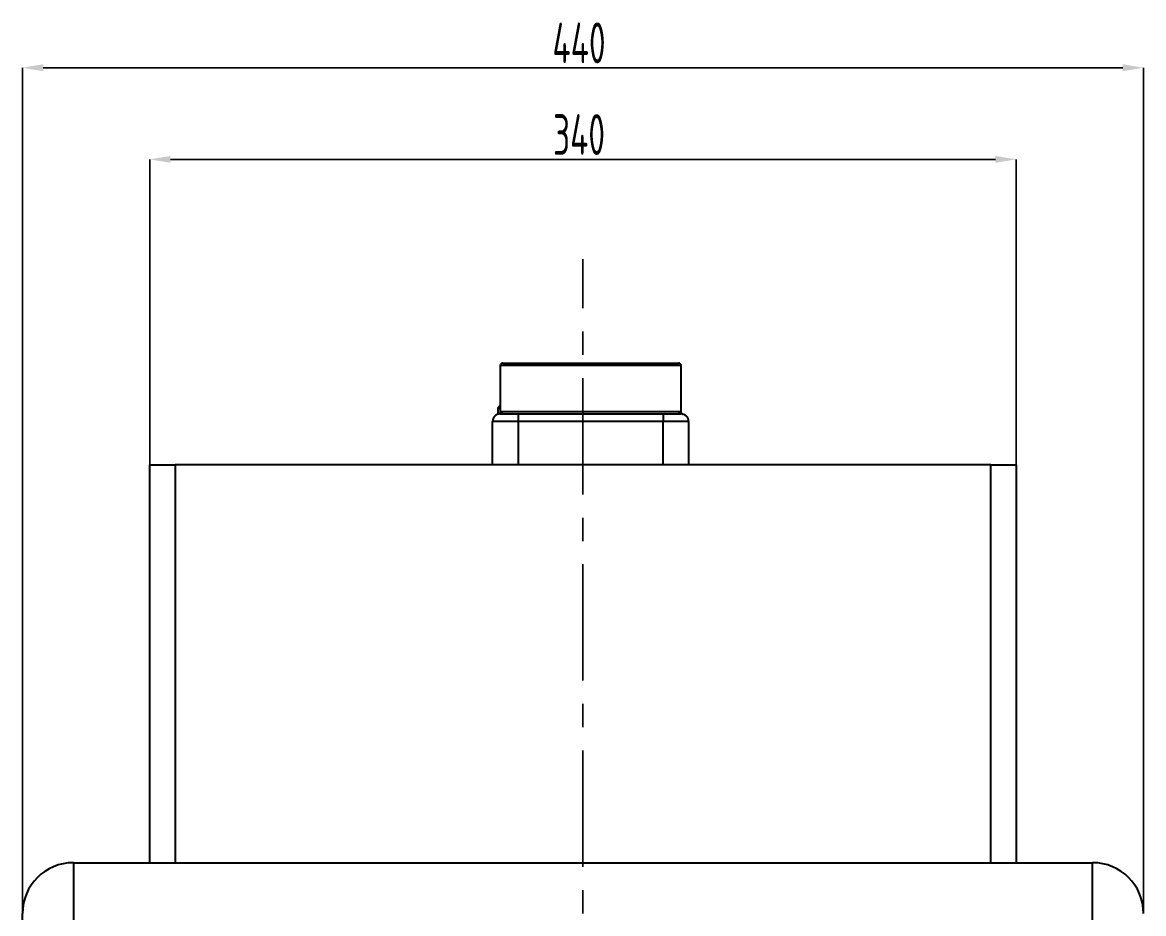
# Model space of a CAD drawing. Header units: millimetres. Extents: x 0 to 4412, y -498 to 1086.
# Drawn here: x 4191.8 to 4412, y 897.1 to 1072.2 of the extents above; entities that cross this region are included whole.
import ezdxf

# ---------------------------------------------------------------- set-up
doc = ezdxf.new("R2010")
doc.units = ezdxf.units.MM
doc.header["$LTSCALE"] = 1.8
doc.header["$PDSIZE"] = -1
doc.linetypes.add('CENTERX2', pattern=[20.32, 12.7, -2.54, 2.54, -2.54])
doc.layers.add('10', color=7, linetype='Continuous')
doc.styles.add('SLDTEXTSTYLE3', font='TXT', dxfattribs={"width": 0.7})
doc.dimstyles.new('SLDDIMSTYLE1', dxfattribs={"dimtxt": 3.5, "dimasz": 4.08, "dimexe": 0, "dimexo": 0.0625, "dimgap": 0.875, "dimtad": 2, "dimlfac": 2, "dimrnd": 1e-09, "dimzin": 4, "dimdsep": 46, "dimtxsty": 'SLDTEXTSTYLE3', "dimsah": 1, "dimcen": 0.09, "dimadec": 0, "dimazin": 1, "dimtfac": 1, "dimtofl": 0, "dimtmove": 0, "dimatfit": 3, "dimfxl": 1, "dimfrac": 2, "dimtolj": 1, "dimtzin": 12, "dimarcsym": 0})

# ---------------------------------------------------------------- blocks, each defined once
blk = doc.blocks.new('*D57')
at = {"layer": '10', "color": 0, "lineweight": -2, "transparency": 16777216}
for p, q in [((4191.75, 897.21), (4191.75, 1063.3)), ((4195.83, 1063.3), (4407.87, 1063.3)), ((4411.95, 897.21), (4411.95, 1063.3))]:
    blk.add_line(p, q, dxfattribs=at)
at = {"layer": '10', "color": 0, "transparency": 16777216}
for points in [[(4195.83, 1063.98), (4195.83, 1062.62), (4191.75, 1063.3)], [(4407.87, 1063.98), (4407.87, 1062.62), (4411.95, 1063.3)]]:
    blk.add_solid(points, dxfattribs=at)
at = {"layer": 'Defpoints', "color": 0, "transparency": 16777216}
for p in [(4411.95, 1063.3), (4191.75, 897.15), (4411.95, 897.15)]:
    blk.add_point(p, dxfattribs=at)
at = {"layer": '10', "color": 0, "lineweight": 25, "transparency": 16777216, "insert": (4301.07, 1072.17), "char_height": 3.5, "attachment_point": 2, "style": 'SLDTEXTSTYLE3'}
blk.add_mtext('\\A1;{\\Fgbenor|c134;\\H2.28571x;440}', dxfattribs=at)
blk = doc.blocks.new('*D58')
at = {"layer": '10', "color": 0, "lineweight": -2, "transparency": 16777216}
for p, q in [((4216.75, 985.36), (4216.75, 1045.3)), ((4220.83, 1045.3), (4382.87, 1045.3)), ((4386.95, 985.36), (4386.95, 1045.3))]:
    blk.add_line(p, q, dxfattribs=at)
at = {"layer": '10', "color": 0, "transparency": 16777216}
for points in [[(4220.83, 1045.98), (4220.83, 1044.62), (4216.75, 1045.3)], [(4382.87, 1045.98), (4382.87, 1044.62), (4386.95, 1045.3)]]:
    blk.add_solid(points, dxfattribs=at)
at = {"layer": 'Defpoints', "color": 0, "transparency": 16777216}
for p in [(4386.95, 1045.3), (4216.75, 985.3), (4386.95, 985.3)]:
    blk.add_point(p, dxfattribs=at)
at = {"layer": '10', "color": 0, "lineweight": 25, "transparency": 16777216, "insert": (4301.07, 1054.17), "char_height": 3.5, "attachment_point": 2, "style": 'SLDTEXTSTYLE3'}
blk.add_mtext('\\A1;{\\Fgbenor|c134;\\H2.28571x;340}', dxfattribs=at)
blk = doc.blocks.new('*U96')
at = {"color": 0, "linetype": 'CENTERX2', "transparency": 16777216}
blk.add_line((0, -178.68), (0, 196.73), dxfattribs=at)

msp = doc.modelspace()

# ---------------------------------------------------------------- linework, layer by layer
at = {"color": 7, "linetype": 'Continuous', "lineweight": 30}
for p, q in [((4285.6041, 1004.7982), (4285.6041, 995.7378)), ((4321.1041, 1004.7982), (4285.6041, 1004.7982)), ((4286.1041, 1005.2982), (4320.6041, 1005.2982)), ((4321.1041, 995.7378), (4321.1041, 1004.7982)), ((4285.1041, 996.2982), (4285.1041, 995.2124)), ((4285.6041, 996.2982), (4285.1041, 996.2982)), ((4286.0904, 995.7982), (4320.6178, 995.7982)), ((4284.1041, 985.2982), (4284.1041, 993.7982)), ((4289.1041, 993.7982), (4284.1041, 993.7982)), ((4285.2753, 995.2655), (4285.2808, 995.2669)), ((4285.6041, 995.2982), (4289.1041, 995.2982)), ((4289.1041, 995.2982), (4289.1041, 993.7982)), ((4289.1041, 995.2982), (4317.6041, 995.2982)), ((4289.1041, 993.7982), (4289.1041, 985.2982)), ((4317.6041, 993.7982), (4289.1041, 993.7982)), ((4317.6041, 995.2982), (4317.6041, 993.7982)), ((4317.6041, 995.2982), (4321.1041, 995.2982)), ((4317.6041, 985.2982), (4317.6041, 993.7982)), ((4322.6041, 993.7982), (4317.6041, 993.7982)), ((4322.6041, 993.7982), (4322.6041, 985.2982)), ((4216.7541, 907.1482), (4216.7541, 985.2982)), ((4216.7541, 985.2982), (4221.7541, 985.2982)), ((4381.9541, 985.2982), (4221.7541, 985.2982)), ((4221.7541, 985.2982), (4221.7541, 907.1482)), ((4381.9541, 985.2982), (4386.9541, 985.2982)), ((4381.9541, 907.1482), (4381.9541, 985.2982)), ((4386.9541, 985.2982), (4386.9541, 907.1482)), ((4201.7541, 907.1482), (4201.7541, 760.7982)), ((4201.7541, 907.1482), (4401.9541, 907.1482)), ((4401.9541, 760.7982), (4401.9541, 907.1482)), ((4191.7541, 760.7982), (4191.7541, 897.1482))]:
    msp.add_line(p, q, dxfattribs=at)
for centre, radius, start, end in [((4286.1041, 1004.7982), 0.5, 90, 180), ((4320.6041, 1004.7982), 0.5, 0, 90), ((4285.6041, 996.2982), 0.5, 90, 180), ((4285.5972, 995.7914), 0.4933, 270.806776, 0.784671), ((4321.1111, 995.7914), 0.4933, 179.215329, 269.193224), ((4285.6041, 993.7982), 1.5, 90, 180), ((4321.1041, 993.7982), 1.5, 0, 90), ((4201.7541, 897.1482), 10, 90, 180), ((4401.9541, 897.1482), 10, 0, 90)]:
    msp.add_arc(centre, radius, start, end, dxfattribs=at)
for points, knots in [([(4285.5971, 995.7379), (4285.5986, 995.7081), (4285.6022, 995.6329), (4285.5623, 995.5242), (4285.5023, 995.4262), (4285.4372, 995.359), (4285.3825, 995.3185), (4285.3469, 995.2975), (4285.3224, 995.285), (4285.2999, 995.2748), (4285.2781, 995.2664), (4285.2753, 995.2656), (4285.2733, 995.265)], [0, 0, 0, 0, 0.07024721, 0.17692417, 0.26726946, 0.34281367, 0.40068613, 0.44171075, 0.48296854, 0.54511339, 0.67372473, 1, 1, 1, 1]), ([(4285.6173, 995.7378), (4285.6297, 995.7442), (4285.6563, 995.7578), (4285.9394, 995.7841), (4286.0904, 995.7982)], [0, 0, 0, 0, 0.46682678, 1, 1, 1, 1]), ([(4320.6178, 995.7982), (4320.7443, 995.7894), (4320.9989, 995.7717), (4321.1346, 995.7273), (4321.0952, 995.7368), (4321.0909, 995.7378)], [0, 0, 0, 0, 0.46806724, 0.94188745, 1, 1, 1, 1]), ([(4321.4276, 995.2676), (4321.4309, 995.2662), (4321.4352, 995.2644), (4321.3964, 995.2796), (4321.357, 995.2996), (4321.3063, 995.3312), (4321.2342, 995.3919), (4321.1582, 995.496), (4321.1065, 995.6188), (4321.1104, 995.7057), (4321.1118, 995.7381)], [0, 0, 0, 0, 0.4305397, 0.54748419, 0.5971924, 0.64264162, 0.7159273, 0.80919721, 0.9290008, 1, 1, 1, 1])]:
    msp.add_open_spline(points, degree=3, knots=knots, dxfattribs=at)

# ---------------------------------------------------------------- block references
at = {"linetype": 'CENTERX2'}
msp.add_blockref('*U96', (4301.8541, 828.9732), dxfattribs=at)

# ---------------------------------------------------------------- dimensions: what is measured, and where the dimension line sits
at = {"layer": '10', "lineweight": 25}
for base, p1, p2, text, picture, middle in [((4411.9541, 1063.2982), (4191.7541, 897.1482), (4411.9541, 897.1482), '{\\Fgbenor|c134;\\H2.28571x;440}', '*D57', (4301.0669, 1063.2982)), ((4386.9541, 1045.2982), (4216.7541, 985.2982), (4386.9541, 985.2982), '{\\Fgbenor|c134;\\H2.28571x;340}', '*D58', (4301.0669, 1045.2982))]:
    dim = msp.add_linear_dim(base=base, p1=p1, p2=p2, text=text, dimstyle='SLDDIMSTYLE1', dxfattribs=at)
    dim.commit()
    dim.dimension.update_dxf_attribs({"geometry": picture, "text_midpoint": middle, "dimtype": 160})

doc.saveas('drawing.dxf')
